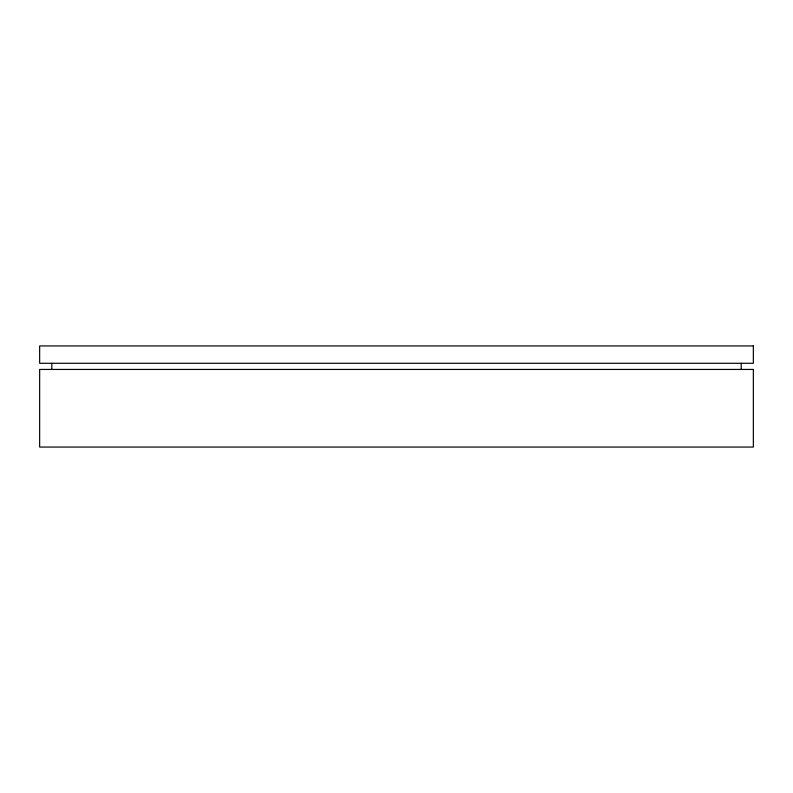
<?xml version="1.0" encoding="UTF-8"?>
<svg xmlns="http://www.w3.org/2000/svg" width="793" height="793" viewBox="0 0 793 793"><rect width="100%" height="100%" fill="white"/><g stroke="black" fill="none" stroke-linecap="round" stroke-linejoin="round"><path stroke-width="1.19" d="M741.197 363.283L741.197 369.439M51.803 363.283L51.803 369.439M753.35 345.936L39.65 345.936L39.65 363.283L753.35 363.283L753.35 345.936M753.35 369.439L39.65 369.439L39.65 447.064L753.35 447.064L753.35 369.439"/></g></svg>
